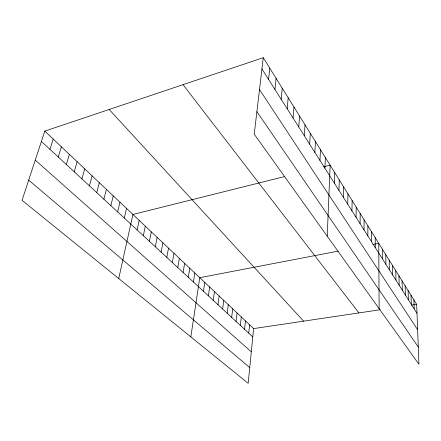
<?xml version="1.0" encoding="UTF-8"?>
<svg xmlns="http://www.w3.org/2000/svg" width="441" height="441" viewBox="0 0 441 441"><rect width="100%" height="100%" fill="white"/><g stroke="black" fill="none" stroke-linecap="round" stroke-linejoin="round"><path stroke-width="0.66" d="M371.581 241.773L371.587 231.834M367.844 235.88L367.882 225.875M364.012 229.844L364.09 219.772M360.088 223.659L360.203 213.527M356.069 217.325L356.218 207.127M351.946 210.831L352.138 200.567M347.723 204.172L347.96 193.847M343.39 197.342L343.671 186.956M338.947 190.336L339.272 179.884M334.383 183.147L334.763 172.635M327.233 236.172L330.133 165.188L323.617 166.814M324.89 168.186L325.381 157.547M319.951 160.403L320.497 149.697M314.874 152.399L315.48 141.633M309.654 144.168L310.321 133.342M304.284 135.707L305.023 124.82M298.755 127.002L299.566 116.055M293.072 118.039L293.96 107.031M287.212 108.811L288.182 97.748M281.182 99.302L282.229 88.183M44.795 131.115L253.619 328.611L248.184 383.306L22.05 200.313L44.795 131.115L263.266 57.694L416.668 304.307L418.95 364.305L254.237 134.196L263.266 57.694M248.73 333.153L249.589 324.802M274.964 89.501L276.105 78.327M244.59 329.328L245.483 320.921M268.552 79.397L269.782 68.173M240.367 325.425L241.304 316.963M236.067 321.445L237.043 312.934M231.679 317.388L232.699 308.827M227.209 313.253L228.267 304.637M222.65 309.036L223.752 300.365M217.997 304.737L219.149 296.01M213.251 300.343L214.447 291.567M208.406 295.867L209.651 287.03M203.466 291.292L204.762 282.405M190.832 336.891L199.767 277.681L338.137 251.133M193.417 282.003L194.817 273.001M188.313 277.284L189.773 268.227M183.103 272.466L184.619 263.354M177.784 267.544L179.355 258.376M172.348 262.516L173.98 253.294M166.797 257.384L168.495 248.107M161.125 252.136L162.889 242.804M155.326 246.773L157.156 237.379M149.394 241.293L151.302 231.845M143.336 235.687L145.31 226.178M137.134 229.954L139.185 220.39M118.723 278.541L132.923 214.464L284.439 176.604M124.301 218.08L126.517 208.406M117.653 211.939L119.958 202.199M110.851 205.644L113.243 195.848M103.883 199.2L106.369 189.349M96.744 192.596L99.324 182.684M89.424 185.832L92.108 175.86M81.927 178.892L84.716 168.87M74.237 171.781L77.131 161.698M66.343 164.482L69.358 154.344M58.251 156.996L61.382 146.803M49.938 149.312L53.196 139.058M372.899 244.463L378.747 243.344L379.133 308.678M253.619 328.611L380.241 309.736M411.376 305.095L416.668 304.307M28.682 180.132L249.744 367.607M35.258 160.122L251.309 351.835M41.404 141.423L252.792 336.913M109.181 109.478L303.612 321.158M183.021 84.661L358.902 312.917M256.894 111.689L418.294 347.017M259.506 89.534L417.633 329.708M261.937 68.972L417.015 313.375M413.873 299.808L414.198 308.932M411.012 295.211L411.321 304.4M408.096 290.52L408.383 299.77M405.114 285.729L405.378 295.035M402.065 280.829L402.313 290.2M398.956 275.829L399.177 285.261M395.775 270.713L395.968 280.206M392.523 265.482L392.694 275.041M389.194 260.135L389.337 269.76M385.792 254.666L385.908 264.352M382.308 249.071L382.397 258.823M375.208 237.655L375.236 247.533"/></g></svg>
